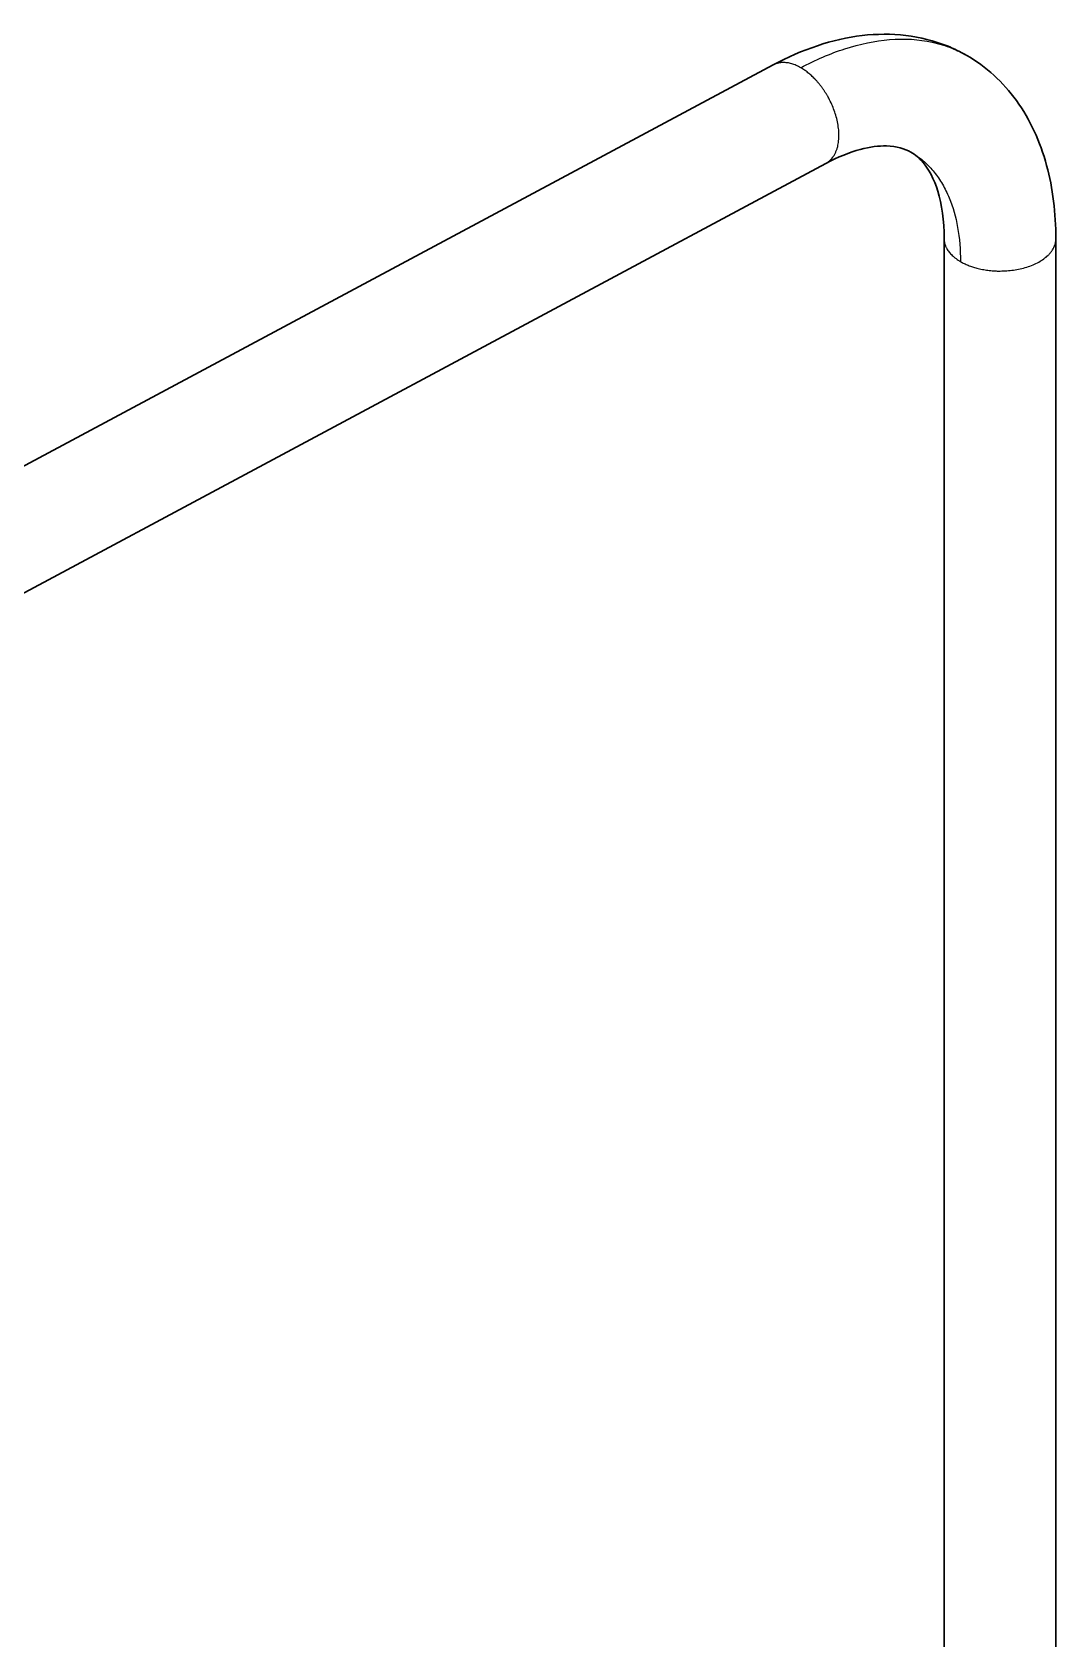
# Model space of a CAD drawing. Header units: millimetres. Extents: x 577 to 7172, y 252 to 2707.
# Drawn here: x 2864.4 to 3038.5, y 2345.6 to 2619 of the extents above; entities that cross this region are included whole.
import ezdxf

# ---------------------------------------------------------------- set-up
doc = ezdxf.new("R2010")
doc.units = ezdxf.units.MM
doc.header["$MEASUREMENT"] = 0
doc.layers.add('외형선(ISO)', color=7, linetype='Continuous', lineweight=30)
doc.layers.add('좁은 외형선(ISO)', color=7, linetype='Continuous', lineweight=25)

msp = doc.modelspace()

# ---------------------------------------------------------------- linework, layer by layer
at = {"layer": '외형선(ISO)'}
for p, q in [((2990.41, 2613.37), (2807.82, 2515.6)), ((2999.38, 2596.62), (2816.79, 2498.85)), ((3019.52, 2298.86), (3019.52, 2583.79)), ((3038.52, 2298.86), (3038.52, 2583.79))]:
    msp.add_line(p, q, dxfattribs=at)
for centre, radius, start, end in [((2997.78, 2599.62), 3.39, 298.1685, 298.172), ((3022.67, 2583.79), 3.15, 179.9963, 180)]:
    msp.add_arc(centre, radius, start, end, dxfattribs=at)
for points, knots in [([(2990.41, 2613.37), (2995.36, 2616.02), (3000.52, 2617.78), (3010.54, 2618.96), (3015.58, 2618.4), (3021.18, 2616.15), (3022.29, 2615.61), (3023.36, 2615)], [0.000025, 0.000025, 0.000025, 0.000025, 1.975743, 1.975743, 3.916069, 3.916069, 4.41198, 4.41198, 4.41198, 4.41198]), ([(3023.36, 2615), (3026.66, 2613.1), (3029.56, 2610.43), (3034.14, 2604.09), (3035.86, 2600.32), (3038.01, 2592.39), (3038.52, 2588.17), (3038.52, 2583.79)], [0, 0, 0, 0, 1.536499, 1.536499, 3.117012, 3.117012, 4.638039, 4.638039, 4.638039, 4.638039]), ([(3013.88, 2598.53), (3012.78, 2599.16), (3011.48, 2599.56), (3008.45, 2599.63), (3006.94, 2599.46), (3003.47, 2598.53), (3001.47, 2597.74), (2999.38, 2596.62)], [0, 0, 0, 0, 1.300455, 1.300455, 2.222691, 2.222691, 3.200162, 3.200162, 3.200162, 3.200162]), ([(3019.52, 2583.8), (3019.52, 2586.91), (3019.11, 2589.69), (3017.8, 2594.05), (3016.89, 2595.65), (3015.3, 2597.54), (3014.62, 2598.1), (3013.88, 2598.53)], [0, 0, 0, 0, 1.247705, 1.247705, 2.484216, 2.484216, 3.365353, 3.365353, 3.365353, 3.365353])]:
    msp.add_open_spline(points, degree=3, knots=knots, dxfattribs=at)
at = {"layer": '좁은 외형선(ISO)'}
for points, knots in [([(2995.13, 2612.9), (2997.65, 2614.24), (3002.81, 2616.47), (3010.41, 2618.04), (3016.44, 2617.67), (3020.67, 2616.38), (3022.55, 2615.46), (3023.36, 2615)], [0, 0, 0, 0, 8.974749, 18.464168, 28.330688, 33.363937, 37.428675, 37.428675, 37.428675, 37.428675]), ([(3013.88, 2598.53), (3014.01, 2598.46), (3014.81, 2597.98), (3016.2, 2596.94), (3017.86, 2595.19), (3019.27, 2593.14), (3020.75, 2590.14), (3021.98, 2585.85), (3022.3, 2581.96), (3022.3, 2579.93)], [37.428675, 37.428675, 37.428675, 37.428675, 38.397186, 43.430434, 48.463683, 53.396943, 58.330203, 67.562287, 76.794371, 76.794371, 76.794371, 76.794371])]:
    msp.add_open_spline(points, degree=3, knots=knots, dxfattribs=at)
for points, weights in [([(2995.13, 2612.9), (2992.43, 2614.45), (2990.41, 2613.37)], [0.853639398603, 0.85710241602, 1]), ([(3019.52, 2583.79), (3019.52, 2581.53), (3022.3, 2579.93)], [1, 0.853553390593, 0.853553390593])]:
    msp.add_rational_spline(points, weights, degree=2, dxfattribs=at)
for points, weights, knots in [([(2999.38, 2596.62), (3004.39, 2599.3), (2999.91, 2607.68), (2997.99, 2611.25), (2995.13, 2612.9)], [0.999984729294, 0.707114416738, 1, 0.850004365167, 0.853639398603], [0.000041, 0.000041, 0.000041, 1.570796, 1.570796, 2.375228, 2.375228, 2.375228]), ([(3022.3, 2579.93), (3025.09, 2578.32), (3029.02, 2578.32), (3038.52, 2578.32), (3038.52, 2583.79)], [0.853553390593, 0.853553390593, 1, 0.707114560985, 0.999984440816], [3.926991, 3.926991, 3.926991, 4.712389, 4.712389, 6.283144, 6.283144, 6.283144])]:
    msp.add_rational_spline(points, weights, degree=2, knots=knots, dxfattribs=at)

doc.saveas('drawing.dxf')
